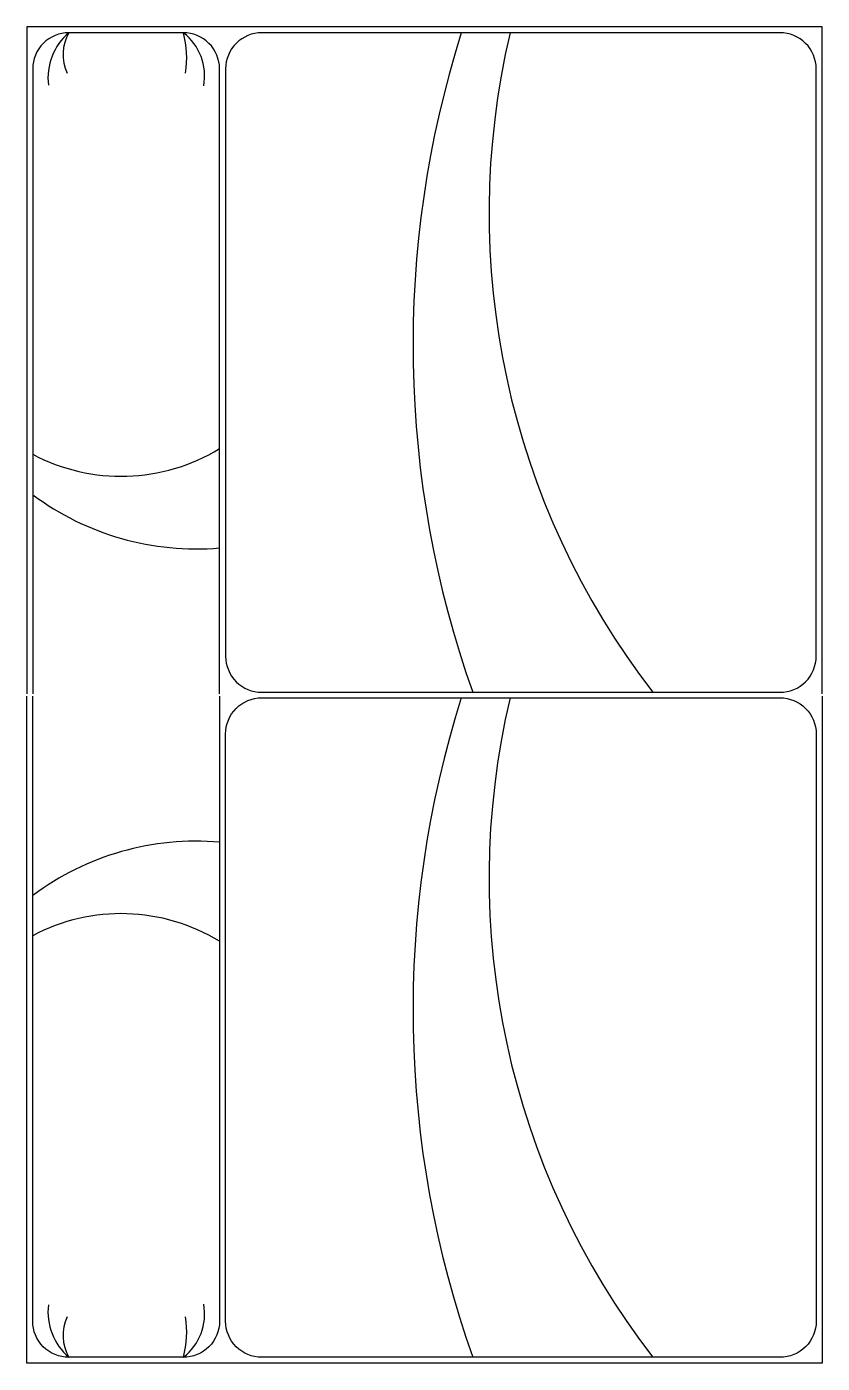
# Model space of a CAD drawing. Header units: millimetres. Extents: x 65.43 to 66.09, y 147.03 to 148.14.
import ezdxf

# ---------------------------------------------------------------- set-up
doc = ezdxf.new("R2010")
doc.units = ezdxf.units.MM
doc.layers.add('015', color=6, linetype='Continuous')
doc.layers.add('021', color=1, linetype='Continuous')

msp = doc.modelspace()

# ---------------------------------------------------------------- linework, layer by layer
at = {"layer": '015'}
for centre, radius, start, end in [((65.4948, 148.0931), 0.0493, 130.2767, 186.8207), ((65.4942, 148.1126), 0.0362, 149.9317, 205.0488), ((65.5301, 148.0948), 0.0454, 349.6207, 52.151), ((65.4841, 148.1101), 0.0766, 350.3614, 15.6065), ((66.6096, 147.8712), 0.8612, 162.4648, 199.5413), ((66.462, 147.981), 0.6505, 166.6942, 217.6969), ((65.5063, 147.919), 0.1565, 242.0247, 301.436), ((65.5687, 147.9293), 0.2271, 233.2991, 274.8696), ((66.6096, 147.3192), 0.8612, 162.4648, 199.5413), ((66.462, 147.4289), 0.6505, 166.6942, 217.6969), ((65.5687, 147.2325), 0.2271, 85.1304, 126.7009), ((65.5063, 147.2429), 0.1565, 58.564, 117.9753), ((65.4948, 147.0688), 0.0493, 173.1793, 229.7233), ((65.5301, 147.067), 0.0454, 307.849, 10.3793), ((65.4942, 147.0493), 0.0362, 154.9512, 210.0683), ((65.4841, 147.0518), 0.0766, 344.3935, 9.6386)]:
    msp.add_arc(centre, radius, start, end, dxfattribs=at)
at = {"layer": '021'}
for points in [[(66.0879, 148.1357), (65.4279, 148.1357), (65.4279, 147.582)], [(66.0879, 147.582), (66.0879, 148.1357)], [(66.0879, 147.0261), (65.4279, 147.0261), (65.4279, 147.5799)], [(66.0879, 147.5799), (66.0879, 147.0261)]]:
    msp.add_lwpolyline(points, dxfattribs=at)
for points in [[(65.5879, 147.582), (65.5879, 148.1007, 0.414214), (65.5579, 148.1307), (65.4629, 148.1307, 0.414214), (65.4329, 148.1007), (65.4329, 147.582)], [(65.5879, 147.5799), (65.5879, 147.0611, -0.414214), (65.5579, 147.0311), (65.4629, 147.0311, -0.414214), (65.4329, 147.0611), (65.4329, 147.5799)]]:
    msp.add_lwpolyline(points, format="xyb", dxfattribs=at)
for points in [[(66.0529, 148.1307), (65.6229, 148.1307, 0.414214), (65.5929, 148.1007), (65.5929, 147.6132, 0.414214), (65.6229, 147.5832), (66.0529, 147.5832, 0.414214), (66.0829, 147.6132), (66.0829, 148.1007, 0.414214)], [(66.0529, 147.0311), (65.6229, 147.0311, -0.414214), (65.5929, 147.0611), (65.5929, 147.5486, -0.414214), (65.6229, 147.5786), (66.0529, 147.5786, -0.414214), (66.0829, 147.5486), (66.0829, 147.0611, -0.414214)]]:
    msp.add_lwpolyline(points, format="xyb", close=True, dxfattribs=at)

doc.saveas('drawing.dxf')
